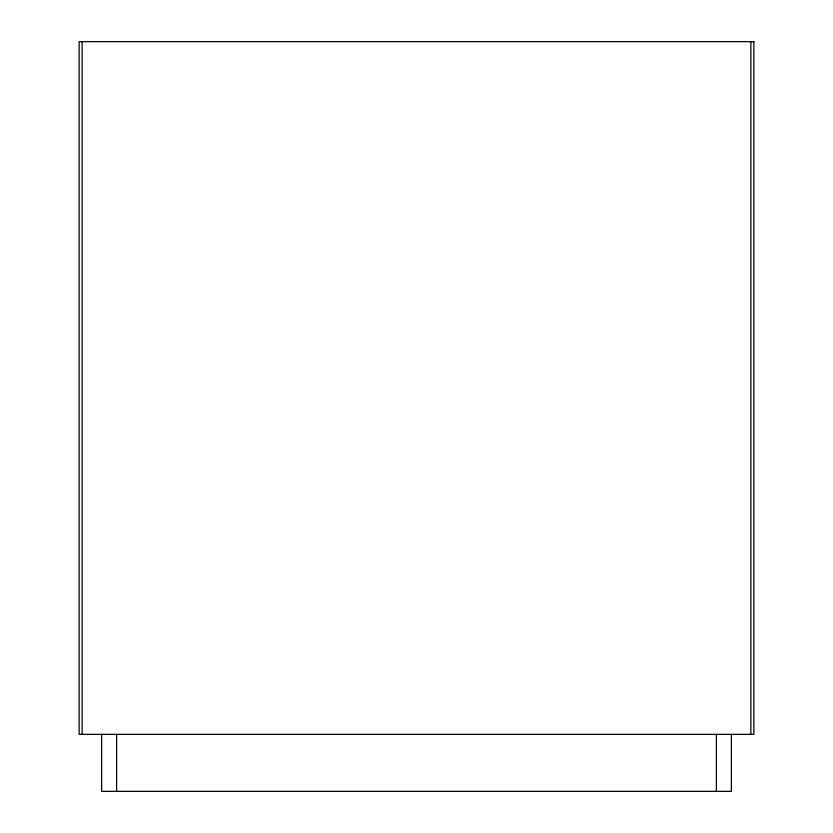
<?xml version="1.0" encoding="UTF-8"?>
<svg xmlns="http://www.w3.org/2000/svg" width="833" height="833" viewBox="0 0 833 833"><rect width="100%" height="100%" fill="white"/><g stroke="black" fill="none" stroke-linecap="round" stroke-linejoin="round"><path stroke-width="1.25" d="M750.866 41.65L750.866 734.373M731.374 734.373L731.374 791.35L101.626 791.35L101.626 734.373M716.38 734.373L716.38 791.35M116.62 734.373L116.62 791.35M82.134 41.65L82.134 734.373M753.865 41.65L79.135 41.65L79.135 734.373L753.865 734.373L753.865 41.65"/></g></svg>
